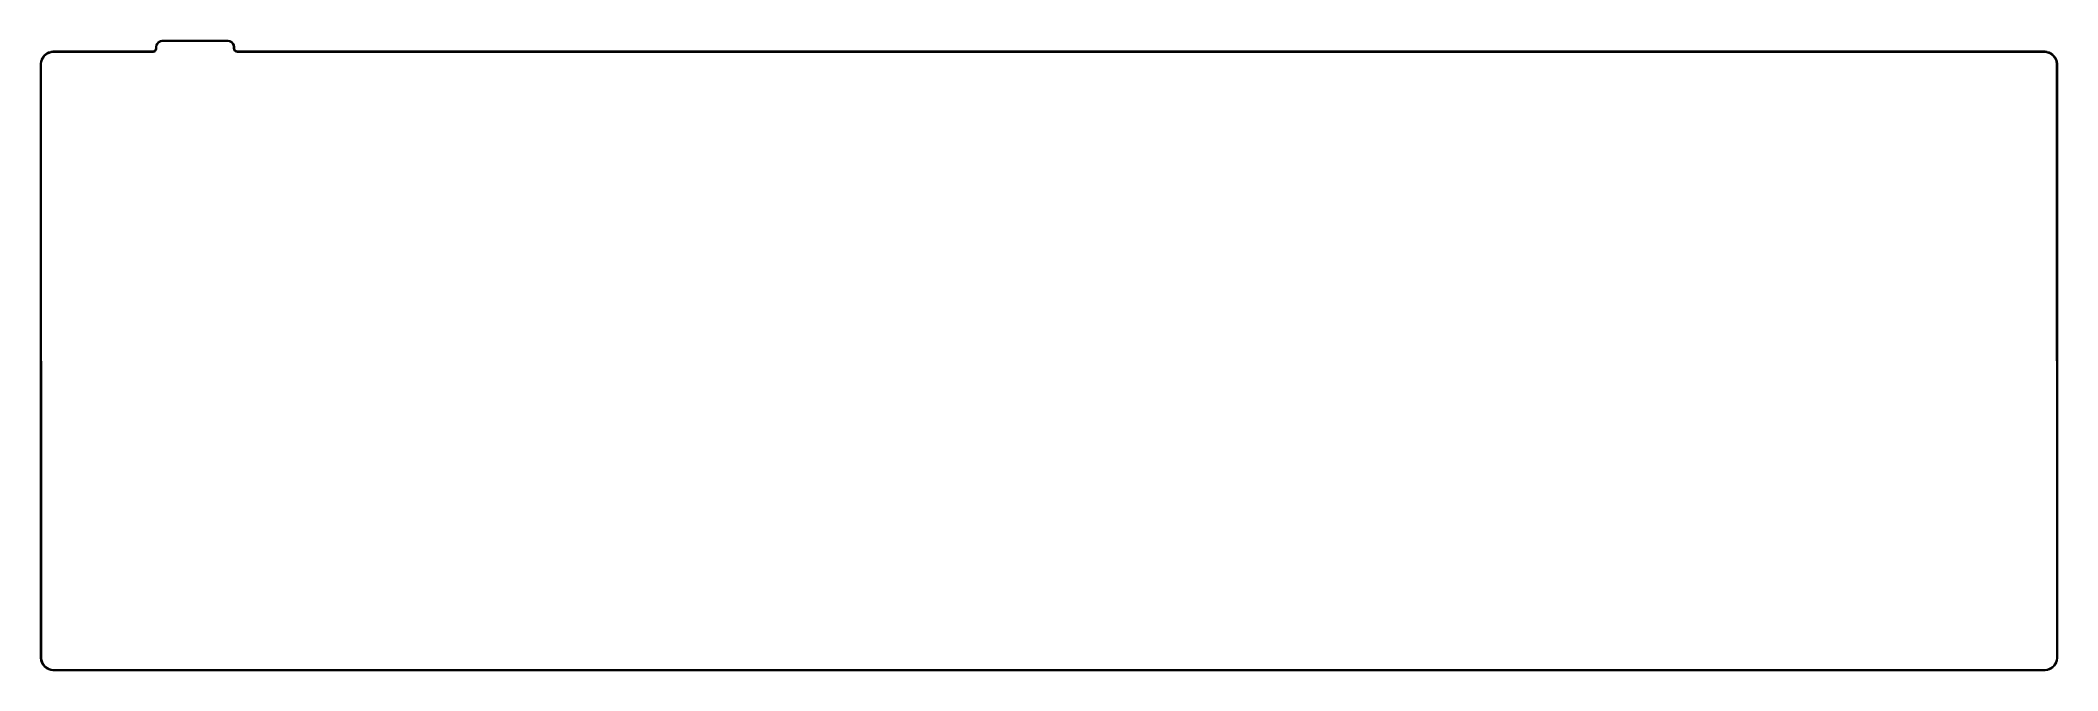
# Model space of a CAD drawing. Extents: x 61 to 309, y -114 to -37.
import ezdxf

# ---------------------------------------------------------------- set-up
doc = ezdxf.new("R2010")
doc.units = 0
doc.layers.add('BLACK', color=7, linetype='CONTINUOUS')

msp = doc.modelspace()

# ---------------------------------------------------------------- linework, layer by layer
at = {"layer": 'BLACK', "linetype": 'CONTINUOUS'}
for p, q in [((75.4446, -37.1888), (75.557, -37.0484)), ((75.6327, -37.1138), (75.5253, -37.248)), ((75.557, -37.0484), (75.5587, -37.0459)), ((75.5587, -37.0459), (75.5618, -37.0429)), ((75.5618, -37.0429), (75.5648, -37.0398)), ((75.5648, -37.0398), (75.5673, -37.0381)), ((75.5673, -37.0381), (75.7077, -36.9258)), ((75.767, -37.0064), (75.6327, -37.1138)), ((75.7077, -36.9258), (75.71, -36.9236)), ((75.71, -36.9236), (75.7136, -36.9215)), ((75.7136, -36.9215), (75.7171, -36.9192)), ((75.7171, -36.9192), (75.7201, -36.918)), ((75.7201, -36.918), (75.8825, -36.8398)), ((75.9224, -36.9315), (75.767, -37.0064)), ((75.8825, -36.8398), (75.8852, -36.8382)), ((75.8852, -36.8382), (75.8892, -36.8369)), ((75.8892, -36.8369), (75.8932, -36.8354)), ((75.8932, -36.8354), (75.8963, -36.8349)), ((75.8963, -36.8349), (76.0702, -36.795)), ((76.0899, -36.893), (75.9224, -36.9315)), ((76.0702, -36.795), (76.0726, -36.7942)), ((76.0726, -36.7942), (76.0773, -36.7936)), ((76.0773, -36.7936), (76.0821, -36.793)), ((76.0821, -36.793), (76.0847, -36.7931)), ((76.0847, -36.7931), (76.1664, -36.7912)), ((76.17, -36.8911), (76.0899, -36.893)), ((76.1664, -36.7912), (76.167, -36.7911)), ((76.167, -36.7911), (76.1689, -36.7911)), ((76.1689, -36.7911), (76.1707, -36.7911)), ((84.1017, -36.8911), (76.17, -36.8911)), ((76.1707, -36.7911), (76.1713, -36.7911)), ((76.1713, -36.7911), (84.1004, -36.7911)), ((84.1004, -36.7911), (84.101, -36.7911)), ((84.101, -36.7911), (84.1029, -36.7911)), ((84.1819, -36.893), (84.1017, -36.8911)), ((84.1029, -36.7911), (84.1047, -36.7911)), ((84.1047, -36.7911), (84.1053, -36.7912)), ((84.1053, -36.7912), (84.187, -36.7931)), ((84.3493, -36.9315), (84.1819, -36.893)), ((84.187, -36.7931), (84.1896, -36.793)), ((84.1896, -36.793), (84.1944, -36.7936)), ((84.1944, -36.7936), (84.1991, -36.7942)), ((84.1991, -36.7942), (84.2016, -36.795)), ((84.2016, -36.795), (84.3754, -36.8349)), ((84.5046, -37.0063), (84.3493, -36.9315)), ((84.3754, -36.8349), (84.3785, -36.8354)), ((84.3785, -36.8354), (84.3825, -36.8369)), ((84.3825, -36.8369), (84.3866, -36.8382)), ((84.3866, -36.8382), (84.3893, -36.8398)), ((84.3893, -36.8398), (84.5519, -36.9181)), ((84.6369, -37.1137), (84.5046, -37.0063)), ((84.5519, -36.9181), (84.555, -36.9193)), ((84.555, -36.9193), (84.5583, -36.9215)), ((84.5583, -36.9215), (84.5617, -36.9236)), ((84.5617, -36.9236), (84.5642, -36.9259)), ((84.5642, -36.9259), (84.7025, -37.0382)), ((84.7445, -37.2482), (84.6369, -37.1137)), ((84.7025, -37.0382), (84.7049, -37.0398)), ((84.7049, -37.0398), (84.708, -37.043)), ((84.708, -37.043), (84.7112, -37.0462)), ((84.7112, -37.0462), (84.7129, -37.0486)), ((84.7129, -37.0486), (84.825, -37.1887)), ((61.1599, -39.6518), (61.1976, -39.4101)), ((61.1976, -39.4086), (61.1983, -39.4053)), ((61.1976, -39.4101), (61.1976, -39.4086)), ((61.1983, -39.4053), (61.1985, -39.4043)), ((61.1985, -39.4043), (61.1989, -39.4028)), ((61.1989, -39.4028), (61.1992, -39.4013)), ((61.1992, -39.4013), (61.1995, -39.4005)), ((61.1995, -39.4005), (61.2003, -39.3972)), ((61.2003, -39.3972), (61.201, -39.3958)), ((61.201, -39.3958), (61.2766, -39.1631)), ((61.2963, -39.4261), (61.2585, -39.6685)), ((61.2766, -39.1631), (61.2768, -39.1617)), ((61.2768, -39.1617), (61.2781, -39.1585)), ((61.2781, -39.1585), (61.2784, -39.1575)), ((61.2784, -39.1575), (61.279, -39.1561)), ((61.279, -39.1561), (61.2795, -39.1548)), ((61.2795, -39.1548), (61.28, -39.1539)), ((61.28, -39.1539), (61.2814, -39.1508)), ((61.2814, -39.1508), (61.2822, -39.1495)), ((61.2822, -39.1495), (61.3936, -38.9308)), ((61.3715, -39.1945), (61.2963, -39.4261)), ((61.4824, -38.9767), (61.3715, -39.1945)), ((61.3936, -38.9308), (61.3941, -38.9293)), ((61.3941, -38.9293), (61.3958, -38.9264)), ((61.3958, -38.9264), (61.3962, -38.9256)), ((61.3962, -38.9256), (61.3971, -38.9243)), ((61.3971, -38.9243), (61.3978, -38.923)), ((61.3978, -38.923), (61.3984, -38.9222)), ((61.3984, -38.9222), (61.4002, -38.9194)), ((61.4002, -38.9194), (61.4013, -38.9182)), ((61.4013, -38.9182), (61.5463, -38.7195)), ((61.6271, -38.7785), (61.4824, -38.9767)), ((61.5463, -38.7195), (61.5469, -38.7184)), ((61.5469, -38.7184), (61.5492, -38.7156)), ((61.5492, -38.7156), (61.5499, -38.7146)), ((61.5499, -38.7146), (61.5508, -38.7136)), ((61.5508, -38.7136), (61.5516, -38.7126)), ((61.5516, -38.7126), (61.5524, -38.7118)), ((61.5524, -38.7118), (61.5548, -38.7091)), ((61.5548, -38.7091), (61.5559, -38.7083)), ((61.5559, -38.7083), (61.7289, -38.5333)), ((61.7993, -38.6043), (61.6271, -38.7785)), ((61.7289, -38.5333), (61.73, -38.5319)), ((61.73, -38.5319), (61.7323, -38.5298)), ((61.7323, -38.5298), (61.7329, -38.5293)), ((61.7329, -38.5293), (61.7342, -38.5282)), ((61.7342, -38.5282), (61.7355, -38.527)), ((61.7355, -38.527), (61.7361, -38.5266)), ((61.7361, -38.5266), (61.7385, -38.5246)), ((61.7385, -38.5246), (61.7401, -38.5237)), ((61.7401, -38.5237), (61.939, -38.3805)), ((61.9972, -38.4618), (61.7993, -38.6043)), ((61.939, -38.3805), (61.94, -38.3795)), ((61.94, -38.3795), (61.943, -38.3776)), ((61.943, -38.3776), (61.9439, -38.377)), ((61.9439, -38.377), (61.9451, -38.3763)), ((61.9451, -38.3763), (61.9462, -38.3756)), ((61.9462, -38.3756), (61.9472, -38.3751)), ((61.9472, -38.3751), (61.9503, -38.3733)), ((61.9503, -38.3733), (61.9516, -38.3728)), ((61.9516, -38.3728), (62.1702, -38.2615)), ((62.2151, -38.3509), (61.9972, -38.4618)), ((62.1702, -38.2615), (62.1715, -38.2606)), ((62.1715, -38.2606), (62.1746, -38.2593)), ((62.1746, -38.2593), (62.1754, -38.2589)), ((62.1754, -38.2589), (62.1769, -38.2583)), ((62.1769, -38.2583), (62.1783, -38.2577)), ((62.1783, -38.2577), (62.1792, -38.2574)), ((62.1792, -38.2574), (62.1823, -38.2562)), ((62.1823, -38.2562), (62.1838, -38.2559)), ((62.1838, -38.2559), (62.4183, -38.1804)), ((62.4489, -38.2756), (62.2151, -38.3509)), ((62.4183, -38.1804), (62.4195, -38.1798)), ((62.4195, -38.1798), (62.423, -38.1789)), ((62.423, -38.1789), (62.4241, -38.1785)), ((62.4241, -38.1785), (62.4254, -38.1783)), ((62.4254, -38.1783), (62.4266, -38.1779)), ((62.4266, -38.1779), (62.4278, -38.1777)), ((62.4278, -38.1777), (62.4314, -38.177)), ((62.4314, -38.177), (62.4326, -38.1769)), ((62.4326, -38.1769), (62.6747, -38.1373)), ((62.691, -38.2359), (62.4489, -38.2756)), ((62.6747, -38.1373), (62.6759, -38.1369)), ((62.6759, -38.1369), (62.6796, -38.1365)), ((62.6796, -38.1365), (62.6808, -38.1363)), ((62.6808, -38.1363), (62.682, -38.1362)), ((62.682, -38.1362), (62.6832, -38.136)), ((62.6832, -38.136), (62.6845, -38.136)), ((62.6845, -38.136), (62.6882, -38.1358)), ((62.6882, -38.1358), (62.6894, -38.1359)), ((62.6894, -38.1359), (62.7962, -38.1341)), ((62.8061, -38.2339), (62.691, -38.2359)), ((62.7962, -38.1341), (62.7979, -38.1334)), ((62.7979, -38.1334), (62.7997, -38.1331)), ((62.7997, -38.1331), (62.8014, -38.1326)), ((62.8014, -38.1326), (62.8045, -38.1323)), ((62.8045, -38.1323), (62.8076, -38.1318)), ((62.8107, -38.2341), (62.8061, -38.2339)), ((62.8076, -38.1318), (62.8118, -38.1319)), ((62.8204, -38.2324), (62.8107, -38.2341)), ((62.8118, -38.1319), (74.597, -38.1339)), ((62.8217, -38.2319), (62.8204, -38.2324)), ((74.5958, -38.2339), (62.8217, -38.2319)), ((74.5964, -38.234), (74.5958, -38.2339)), ((74.5982, -38.234), (74.5964, -38.234)), ((74.597, -38.1339), (74.6737, -38.132)), ((74.6, -38.234), (74.5982, -38.234)), ((74.6007, -38.2339), (74.6, -38.234)), ((74.6783, -38.2319), (74.6007, -38.2339)), ((74.6737, -38.132), (74.6738, -38.132)), ((74.6738, -38.132), (74.6762, -38.1319)), ((74.6762, -38.1319), (74.6785, -38.1319)), ((74.9526, -38.2262), (74.6783, -38.2319)), ((74.6785, -38.1319), (74.6786, -38.1319)), ((74.6786, -38.1319), (74.9505, -38.1262)), ((74.9505, -38.1262), (74.9652, -38.1259)), ((74.9527, -38.2262), (74.9526, -38.2262)), ((74.9528, -38.2262), (74.9527, -38.2262)), ((74.9551, -38.2261), (74.9528, -38.2262)), ((74.9704, -38.2258), (74.9551, -38.2261)), ((74.9551, -38.2261), (74.9551, -38.2261)), ((74.9652, -38.1259), (75.0359, -38.1158)), ((74.973, -38.2255), (74.9704, -38.2258)), ((74.9757, -38.2254), (74.973, -38.2255)), ((74.9764, -38.2253), (74.9757, -38.2254)), ((75.0549, -38.2141), (74.9764, -38.2253)), ((75.0359, -38.1158), (75.1015, -38.0929)), ((75.0593, -38.2131), (75.0549, -38.2141)), ((75.0637, -38.2121), (75.0593, -38.2131)), ((75.0644, -38.2118), (75.0637, -38.2121)), ((75.1392, -38.1856), (75.0644, -38.2118)), ((75.1015, -38.0929), (75.1614, -38.0576)), ((75.1434, -38.1837), (75.1392, -38.1856)), ((75.1475, -38.1819), (75.1434, -38.1837)), ((75.1481, -38.1815), (75.1475, -38.1819)), ((75.2164, -38.1412), (75.1481, -38.1815)), ((75.1481, -38.1815), (75.1481, -38.1815)), ((75.1481, -38.1815), (75.1481, -38.1815)), ((75.1614, -38.0576), (75.2133, -38.0113)), ((75.2133, -38.0113), (75.2553, -37.9559)), ((75.2201, -38.1386), (75.2164, -38.1412)), ((75.2238, -38.136), (75.2201, -38.1386)), ((75.2243, -38.1355), (75.2238, -38.136)), ((75.2835, -38.0827), (75.2243, -38.1355)), ((75.2243, -38.1355), (75.2243, -38.1355)), ((75.2243, -38.1355), (75.2243, -38.1355)), ((75.2553, -37.9559), (75.2856, -37.8934)), ((75.2866, -38.0794), (75.2835, -38.0827)), ((75.2856, -37.8934), (75.3033, -37.8261)), ((75.2897, -38.0761), (75.2866, -38.0794)), ((75.2901, -38.0756), (75.2897, -38.0761)), ((75.338, -38.0123), (75.2901, -38.0756)), ((75.2901, -38.0756), (75.2901, -38.0756)), ((75.2901, -38.0756), (75.2901, -38.0756)), ((75.3033, -37.8261), (75.3078, -37.7519)), ((75.3078, -37.7519), (75.3079, -37.7512)), ((75.3079, -37.7512), (75.3081, -37.7499)), ((75.3081, -37.7499), (75.31, -37.6493)), ((75.31, -37.6468), (75.3101, -37.6451)), ((75.31, -37.6485), (75.31, -37.6468)), ((75.31, -37.6493), (75.31, -37.6485)), ((75.3101, -37.6451), (75.3102, -37.6444)), ((75.3102, -37.6444), (75.314, -37.5653)), ((75.3139, -37.5634), (75.3143, -37.5604)), ((75.314, -37.5653), (75.3139, -37.5634)), ((75.3143, -37.5598), (75.3146, -37.5579)), ((75.3143, -37.5604), (75.3143, -37.5598)), ((75.3146, -37.5579), (75.3148, -37.556)), ((75.3148, -37.556), (75.3149, -37.5555)), ((75.3149, -37.5555), (75.3154, -37.5525)), ((75.3154, -37.5525), (75.316, -37.5507)), ((75.316, -37.5507), (75.3558, -37.3756)), ((75.3403, -38.0084), (75.338, -38.0123)), ((75.3428, -38.0046), (75.3403, -38.0084)), ((75.3431, -38.004), (75.3428, -38.0046)), ((75.3777, -37.9326), (75.3431, -38.004)), ((75.3558, -37.3756), (75.3563, -37.3726)), ((75.3563, -37.3726), (75.3577, -37.3685)), ((75.3577, -37.3685), (75.3591, -37.3644)), ((75.3591, -37.3644), (75.3606, -37.3617)), ((75.3606, -37.3617), (75.4368, -37.2013)), ((75.3793, -37.9283), (75.3777, -37.9326)), ((75.3809, -37.9242), (75.3793, -37.9283)), ((75.3811, -37.9235), (75.3809, -37.9242)), ((75.4012, -37.8468), (75.3811, -37.9235)), ((75.3811, -37.9235), (75.3811, -37.9235)), ((75.3811, -37.9235), (75.3811, -37.9235)), ((75.4019, -37.8423), (75.4012, -37.8468)), ((75.4027, -37.8378), (75.4019, -37.8423)), ((75.4028, -37.8371), (75.4027, -37.8378)), ((75.4072, -37.7649), (75.4028, -37.8371)), ((75.4079, -37.7587), (75.4072, -37.7649)), ((75.41, -37.6502), (75.4079, -37.7587)), ((75.4138, -37.5715), (75.41, -37.6502)), ((75.4525, -37.4013), (75.4138, -37.5715)), ((75.4368, -37.2013), (75.4381, -37.1982)), ((75.4381, -37.1982), (75.4403, -37.1948)), ((75.4403, -37.1948), (75.4424, -37.1913)), ((75.4424, -37.1913), (75.4446, -37.1888)), ((75.5253, -37.248), (75.4525, -37.4013)), ((84.8193, -37.4016), (84.7445, -37.2482)), ((84.8577, -37.5708), (84.8193, -37.4016)), ((84.825, -37.1887), (84.827, -37.1909)), ((84.827, -37.1909), (84.8293, -37.1946)), ((84.8293, -37.1946), (84.8316, -37.1982)), ((84.8316, -37.1982), (84.8328, -37.2011)), ((84.8328, -37.2011), (84.911, -37.3615)), ((84.8597, -37.6728), (84.8577, -37.5708)), ((84.8596, -37.6735), (84.8597, -37.6728)), ((84.8597, -37.6752), (84.8596, -37.6735)), ((84.8597, -37.6769), (84.8597, -37.6752)), ((84.8598, -37.6777), (84.8597, -37.6769)), ((84.8638, -37.7561), (84.8598, -37.6777)), ((84.8635, -37.7722), (84.8638, -37.7561)), ((84.8637, -37.7748), (84.8635, -37.7722)), ((84.8637, -37.7775), (84.8637, -37.7748)), ((84.8638, -37.7782), (84.8637, -37.7775)), ((84.8721, -37.8568), (84.8638, -37.7782)), ((84.873, -37.8612), (84.8721, -37.8568)), ((84.8739, -37.8657), (84.873, -37.8612)), ((84.8741, -37.8664), (84.8739, -37.8657)), ((84.8975, -37.9419), (84.8741, -37.8664)), ((84.8993, -37.946), (84.8975, -37.9419)), ((84.901, -37.9502), (84.8993, -37.946)), ((84.9013, -37.9509), (84.901, -37.9502)), ((84.939, -38.0204), (84.9013, -37.9509)), ((84.911, -37.3615), (84.9126, -37.3644)), ((84.9126, -37.3644), (84.9139, -37.3682)), ((84.9139, -37.3682), (84.9153, -37.3721)), ((84.9153, -37.3721), (84.9159, -37.3753)), ((84.9159, -37.3753), (84.9559, -37.5515)), ((84.9415, -38.0242), (84.939, -38.0204)), ((84.944, -38.0279), (84.9415, -38.0242)), ((84.9444, -38.0285), (84.944, -38.0279)), ((84.9949, -38.0893), (84.9444, -38.0285)), ((84.9444, -38.0285), (84.9444, -38.0285)), ((84.9444, -38.0285), (84.9444, -38.0285)), ((84.9559, -37.5515), (84.9567, -37.554)), ((84.9567, -37.554), (84.9573, -37.5587)), ((84.9573, -37.5587), (84.9579, -37.5634)), ((84.9579, -37.5634), (84.9577, -37.566)), ((84.9577, -37.566), (84.9597, -37.6718)), ((84.9597, -37.6718), (84.9638, -37.7552)), ((84.9638, -37.7568), (84.9636, -37.7706)), ((84.9636, -37.7706), (84.971, -37.8414)), ((84.9638, -37.7552), (84.9638, -37.7568)), ((84.971, -37.8414), (84.9916, -37.9075)), ((84.9916, -37.9075), (85.0246, -37.9684)), ((84.9981, -38.0925), (84.9949, -38.0893)), ((85.0013, -38.0958), (84.9981, -38.0925)), ((85.0018, -38.0962), (85.0013, -38.0958)), ((85.0631, -38.1461), (85.0018, -38.0962)), ((85.0246, -37.9684), (85.0687, -38.0218)), ((85.0669, -38.1486), (85.0631, -38.1461)), ((85.0706, -38.1512), (85.0669, -38.1486)), ((85.0687, -38.0218), (85.1224, -38.0655)), ((85.0712, -38.1515), (85.0706, -38.1512)), ((85.1411, -38.1886), (85.0712, -38.1515)), ((85.1224, -38.0655), (85.1836, -38.098)), ((85.1453, -38.1903), (85.1411, -38.1886)), ((85.1494, -38.1921), (85.1453, -38.1903)), ((85.1501, -38.1923), (85.1494, -38.1921)), ((85.2258, -38.2151), (85.1501, -38.1923)), ((85.1501, -38.1923), (85.1501, -38.1923)), ((85.1501, -38.1923), (85.1501, -38.1923)), ((85.1836, -38.098), (85.2499, -38.1179)), ((85.2303, -38.216), (85.2258, -38.2151)), ((85.2347, -38.2169), (85.2303, -38.216)), ((85.2354, -38.217), (85.2347, -38.2169)), ((85.3121, -38.2245), (85.2354, -38.217)), ((85.2499, -38.1179), (85.3221, -38.125)), ((85.3149, -38.2248), (85.3121, -38.2245)), ((85.5956, -38.232), (85.3149, -38.2248)), ((85.3221, -38.125), (85.5933, -38.1319)), ((85.5933, -38.1319), (85.5933, -38.1319)), ((85.5933, -38.1319), (85.597, -38.132)), ((85.6715, -38.2339), (85.5956, -38.232)), ((85.5956, -38.232), (85.5956, -38.232)), ((85.597, -38.132), (85.5981, -38.132)), ((85.5981, -38.132), (85.5981, -38.132)), ((85.5981, -38.132), (85.6743, -38.1339)), ((85.6726, -38.234), (85.6715, -38.2339)), ((85.674, -38.234), (85.6726, -38.234)), ((85.6753, -38.234), (85.674, -38.234)), ((85.6743, -38.1339), (85.779, -38.132)), ((85.6764, -38.2339), (85.6753, -38.234)), ((85.7823, -38.2319), (85.6764, -38.2339)), ((85.779, -38.132), (85.7794, -38.1319)), ((85.7794, -38.1319), (85.7814, -38.1319)), ((85.7814, -38.1319), (85.7834, -38.1319)), ((306.909, -38.2319), (85.7823, -38.2319)), ((85.7834, -38.1319), (85.7838, -38.1319)), ((85.7838, -38.1319), (306.913, -38.1319)), ((306.91, -38.2322), (306.909, -38.2319)), ((306.913, -38.2331), (306.91, -38.2322)), ((306.91, -38.2322), (306.91, -38.2322)), ((306.913, -38.1319), (306.914, -38.1318)), ((306.915, -38.2333), (306.913, -38.2331)), ((306.914, -38.1318), (306.918, -38.1319)), ((306.917, -38.2338), (306.915, -38.2333)), ((306.92, -38.2339), (306.917, -38.2338)), ((306.918, -38.1319), (306.92, -38.1319)), ((306.92, -38.1319), (306.92, -38.132)), ((306.92, -38.132), (306.924, -38.1321)), ((306.922, -38.2339), (306.92, -38.2339)), ((306.92, -38.2339), (306.92, -38.2339)), ((306.927, -38.2341), (306.922, -38.2339)), ((306.924, -38.1321), (306.925, -38.1325)), ((306.925, -38.1325), (306.927, -38.1326)), ((306.927, -38.1326), (306.93, -38.1335)), ((307.04, -38.2359), (306.927, -38.234)), ((306.927, -38.234), (306.927, -38.2341)), ((306.93, -38.1335), (306.931, -38.1337)), ((306.931, -38.1337), (306.932, -38.1341)), ((306.932, -38.1341), (307.041, -38.1359)), ((307.282, -38.2756), (307.04, -38.2359)), ((307.041, -38.1359), (307.042, -38.1358)), ((307.042, -38.1358), (307.046, -38.136)), ((307.046, -38.136), (307.047, -38.136)), ((307.047, -38.136), (307.048, -38.1362)), ((307.048, -38.1362), (307.05, -38.1363)), ((307.05, -38.1363), (307.051, -38.1365)), ((307.051, -38.1365), (307.055, -38.1369)), ((307.055, -38.1369), (307.056, -38.1373)), ((307.056, -38.1373), (307.298, -38.177)), ((307.513, -38.3509), (307.282, -38.2756)), ((307.298, -38.177), (307.299, -38.177)), ((307.299, -38.177), (307.303, -38.1777)), ((307.303, -38.1777), (307.304, -38.1779)), ((307.304, -38.1779), (307.305, -38.1783)), ((307.305, -38.1783), (307.306, -38.1786)), ((307.306, -38.1786), (307.308, -38.1789)), ((307.308, -38.1789), (307.311, -38.1798)), ((307.311, -38.1798), (307.312, -38.1804)), ((307.312, -38.1804), (307.545, -38.2559)), ((307.731, -38.4619), (307.513, -38.3509)), ((307.545, -38.2559), (307.546, -38.2562)), ((307.546, -38.2562), (307.549, -38.2574)), ((307.549, -38.2574), (307.55, -38.2577)), ((307.55, -38.2577), (307.552, -38.2584)), ((307.552, -38.2584), (307.553, -38.2589)), ((307.553, -38.2589), (307.554, -38.2593)), ((307.554, -38.2593), (307.557, -38.2607)), ((307.557, -38.2607), (307.558, -38.2616)), ((307.558, -38.2616), (307.777, -38.3728)), ((307.931, -38.6044), (307.731, -38.4619)), ((307.777, -38.3728), (307.778, -38.3732)), ((307.778, -38.3732), (307.781, -38.375)), ((307.781, -38.375), (307.782, -38.3756)), ((307.782, -38.3756), (307.783, -38.3763)), ((307.783, -38.3763), (307.784, -38.3769)), ((307.784, -38.3769), (307.785, -38.3776)), ((307.785, -38.3776), (307.788, -38.3795)), ((307.788, -38.3795), (307.789, -38.3804)), ((307.789, -38.3804), (307.99, -38.5237)), ((308.103, -38.7786), (307.931, -38.6044)), ((307.99, -38.5237), (307.992, -38.5246)), ((307.992, -38.5246), (307.994, -38.5265)), ((307.994, -38.5265), (307.995, -38.5269)), ((307.995, -38.5269), (307.996, -38.5281)), ((307.996, -38.5281), (307.998, -38.5293)), ((307.998, -38.5293), (307.998, -38.5297)), ((307.998, -38.5297), (308, -38.5317)), ((308, -38.5317), (308.002, -38.5332)), ((308.002, -38.5332), (308.175, -38.7083)), ((308.248, -38.9767), (308.103, -38.7786)), ((308.175, -38.7083), (308.176, -38.7091)), ((308.176, -38.7091), (308.178, -38.7118)), ((308.178, -38.7118), (308.179, -38.7126)), ((308.179, -38.7126), (308.18, -38.7137)), ((308.18, -38.7137), (308.181, -38.7146)), ((308.181, -38.7146), (308.181, -38.7155)), ((308.181, -38.7155), (308.184, -38.7184)), ((308.184, -38.7184), (308.184, -38.7195)), ((308.184, -38.7195), (308.329, -38.9183)), ((308.359, -39.1945), (308.248, -38.9767)), ((308.329, -38.9183), (308.33, -38.9194)), ((308.33, -38.9194), (308.332, -38.9222)), ((308.332, -38.9222), (308.333, -38.923)), ((308.333, -38.923), (308.333, -38.9243)), ((308.333, -38.9243), (308.334, -38.9256)), ((308.334, -38.9256), (308.335, -38.9264)), ((308.335, -38.9264), (308.336, -38.9293)), ((308.336, -38.9293), (308.337, -38.9308)), ((308.337, -38.9308), (308.448, -39.1495)), ((308.434, -39.4261), (308.359, -39.1945)), ((308.472, -39.6681), (308.434, -39.4261)), ((308.448, -39.1495), (308.449, -39.1508)), ((308.449, -39.1508), (308.451, -39.1539)), ((308.451, -39.1539), (308.451, -39.1548)), ((308.451, -39.1548), (308.452, -39.1562)), ((308.452, -39.1562), (308.452, -39.1575)), ((308.452, -39.1575), (308.452, -39.1585)), ((308.452, -39.1585), (308.454, -39.1617)), ((308.454, -39.1617), (308.454, -39.1631)), ((308.454, -39.1631), (308.53, -39.3958)), ((308.53, -39.3958), (308.53, -39.3972)), ((308.53, -39.3972), (308.531, -39.4004)), ((308.531, -39.4004), (308.531, -39.4013)), ((308.531, -39.4013), (308.532, -39.4029)), ((308.532, -39.4029), (308.532, -39.4043)), ((308.532, -39.4043), (308.532, -39.4052)), ((308.532, -39.4052), (308.533, -39.4085)), ((308.533, -39.4085), (308.533, -39.4101)), ((308.533, -39.4101), (308.571, -39.6522)), ((61.1524, -39.7941), (61.1525, -39.7899)), ((61.1526, -39.7948), (61.1524, -39.7941)), ((61.1525, -39.7881), (61.1526, -39.7874)), ((61.1525, -39.7899), (61.1525, -39.7881)), ((61.1526, -39.7874), (61.1527, -39.7843)), ((61.18, -112.461), (61.1526, -39.7948)), ((61.1527, -39.7843), (61.1531, -39.7825)), ((61.1531, -39.7825), (61.1533, -39.7808)), ((61.1533, -39.7808), (61.1542, -39.7777)), ((61.1542, -39.7777), (61.1543, -39.7771)), ((61.1543, -39.7771), (61.1549, -39.7755)), ((61.1549, -39.7755), (61.1586, -39.6665)), ((61.1585, -39.6659), (61.1587, -39.6616)), ((61.1586, -39.6665), (61.1585, -39.6659)), ((61.1587, -39.6616), (61.1588, -39.6597)), ((61.1588, -39.6597), (61.1589, -39.6591)), ((61.1589, -39.6585), (61.1592, -39.6566)), ((61.1589, -39.6591), (61.1589, -39.6585)), ((61.1592, -39.6566), (61.1598, -39.6524)), ((61.1598, -39.6524), (61.1599, -39.6518)), ((61.2535, -39.7959), (61.2526, -39.7987)), ((61.2526, -39.7987), (61.28, -112.462)), ((61.2539, -39.7933), (61.2535, -39.7959)), ((61.2544, -39.7907), (61.2539, -39.7933)), ((61.2546, -39.786), (61.2544, -39.7907)), ((61.2585, -39.6685), (61.2546, -39.786)), ((308.474, -39.7806), (308.472, -39.6681)), ((308.474, -39.7809), (308.474, -39.7806)), ((308.474, -39.7854), (308.474, -39.7809)), ((308.474, -39.7877), (308.474, -39.7854)), ((308.474, -39.788), (308.474, -39.7877)), ((308.474, -39.7907), (308.474, -39.788)), ((308.475, -39.7929), (308.474, -39.7907)), ((308.475, -39.7951), (308.475, -39.7929)), ((308.476, -39.7976), (308.475, -39.7951)), ((308.476, -39.7979), (308.476, -39.7976)), ((308.476, -39.7987), (308.476, -39.7979)), ((308.501, -112.449), (308.476, -39.7987)), ((308.571, -39.6522), (308.571, -39.6532)), ((308.571, -39.6532), (308.571, -39.6571)), ((308.571, -39.6571), (308.572, -39.6585)), ((308.572, -39.6585), (308.572, -39.6595)), ((308.572, -39.6595), (308.572, -39.6605)), ((308.572, -39.6605), (308.572, -39.662)), ((308.572, -39.662), (308.572, -39.6659)), ((308.572, -39.6659), (308.572, -39.6669)), ((308.572, -39.6669), (308.574, -39.7759)), ((308.574, -39.7759), (308.574, -39.7771)), ((308.574, -39.7771), (308.574, -39.7777)), ((308.574, -39.7777), (308.575, -39.7807)), ((308.575, -39.7807), (308.575, -39.7825)), ((308.575, -39.7825), (308.576, -39.7843)), ((308.576, -39.7843), (308.576, -39.7874)), ((308.576, -39.7874), (308.576, -39.7881)), ((308.576, -39.7881), (308.576, -39.7899)), ((308.576, -39.7899), (308.576, -39.7941)), ((308.576, -39.7941), (308.576, -39.7948)), ((308.576, -39.7948), (308.601, -112.452)), ((61.1799, -112.462), (61.18, -112.461)), ((61.18, -112.464), (61.1799, -112.462)), ((61.18, -112.465), (61.18, -112.464)), ((61.1801, -112.466), (61.18, -112.465)), ((61.184, -112.581), (61.1801, -112.466)), ((61.1841, -112.586), (61.1839, -112.581)), ((61.1839, -112.581), (61.184, -112.581)), ((61.1842, -112.588), (61.1841, -112.586)), ((61.1843, -112.588), (61.1842, -112.588)), ((61.1843, -112.589), (61.1843, -112.588)), ((61.1846, -112.591), (61.1843, -112.589)), ((61.1852, -112.595), (61.1846, -112.591)), ((61.1853, -112.595), (61.1852, -112.595)), ((61.223, -112.837), (61.1853, -112.595)), ((61.223, -112.839), (61.223, -112.837)), ((61.2237, -112.842), (61.223, -112.839)), ((61.2239, -112.843), (61.2237, -112.842)), ((61.2243, -112.844), (61.2239, -112.843)), ((61.2246, -112.846), (61.2243, -112.844)), ((61.2249, -112.847), (61.2246, -112.846)), ((61.2257, -112.85), (61.2249, -112.847)), ((61.2264, -112.851), (61.2257, -112.85)), ((61.302, -113.084), (61.2264, -112.851)), ((61.28, -112.462), (61.2839, -112.579)), ((61.2839, -112.579), (61.3217, -112.821)), ((61.3022, -113.086), (61.302, -113.084)), ((61.3035, -113.089), (61.3022, -113.086)), ((61.3038, -113.09), (61.3035, -113.089)), ((61.3044, -113.091), (61.3038, -113.09)), ((61.3049, -113.092), (61.3044, -113.091)), ((61.3054, -113.093), (61.3049, -113.092)), ((61.3068, -113.096), (61.3054, -113.093)), ((61.3076, -113.098), (61.3068, -113.096)), ((61.419, -113.316), (61.3076, -113.098)), ((61.3217, -112.821), (61.3969, -113.053)), ((61.3969, -113.053), (61.5078, -113.27)), ((61.4195, -113.318), (61.419, -113.316)), ((61.4212, -113.321), (61.4195, -113.318)), ((61.4216, -113.322), (61.4212, -113.321)), ((61.4225, -113.323), (61.4216, -113.322)), ((61.4232, -113.324), (61.4225, -113.323)), ((61.4238, -113.325), (61.4232, -113.324)), ((61.4256, -113.328), (61.4238, -113.325)), ((61.4267, -113.329), (61.4256, -113.328)), ((61.5717, -113.528), (61.4267, -113.329)), ((61.5078, -113.27), (61.6525, -113.469)), ((61.5723, -113.529), (61.5717, -113.528)), ((61.5746, -113.532), (61.5723, -113.529)), ((61.5753, -113.533), (61.5746, -113.532)), ((61.5762, -113.534), (61.5753, -113.533)), ((61.577, -113.535), (61.5762, -113.534)), ((61.5778, -113.535), (61.577, -113.535)), ((61.5802, -113.538), (61.5778, -113.535)), ((61.5813, -113.539), (61.5802, -113.538)), ((61.7543, -113.714), (61.5813, -113.539)), ((61.6525, -113.469), (61.8247, -113.643)), ((61.7554, -113.715), (61.7543, -113.714)), ((61.7577, -113.717), (61.7554, -113.715)), ((61.7583, -113.718), (61.7577, -113.717)), ((61.7596, -113.719), (61.7583, -113.718)), ((61.7609, -113.72), (61.7596, -113.719)), ((61.7615, -113.721), (61.7609, -113.72)), ((61.7639, -113.723), (61.7615, -113.721)), ((61.7655, -113.723), (61.7639, -113.723)), ((61.9644, -113.867), (61.7655, -113.723)), ((61.8247, -113.643), (62.0226, -113.785)), ((62.0226, -113.785), (62.2405, -113.896)), ((307.539, -113.896), (307.757, -113.785)), ((307.757, -113.785), (307.957, -113.643)), ((308.016, -113.723), (307.815, -113.867)), ((307.957, -113.643), (308.129, -113.469)), ((308.017, -113.723), (308.016, -113.723)), ((308.02, -113.721), (308.017, -113.723)), ((308.022, -113.719), (308.02, -113.72)), ((308.02, -113.72), (308.02, -113.721)), ((308.023, -113.718), (308.022, -113.719)), ((308.026, -113.715), (308.023, -113.717)), ((308.023, -113.717), (308.023, -113.718)), ((308.027, -113.714), (308.026, -113.715)), ((308.2, -113.539), (308.027, -113.714)), ((308.129, -113.469), (308.274, -113.27)), ((308.201, -113.538), (308.2, -113.539)), ((308.203, -113.535), (308.201, -113.538)), ((308.204, -113.535), (308.203, -113.535)), ((308.205, -113.534), (308.204, -113.535)), ((308.206, -113.533), (308.205, -113.534)), ((308.207, -113.532), (308.206, -113.533)), ((308.209, -113.529), (308.207, -113.532)), ((308.21, -113.528), (308.209, -113.529)), ((308.355, -113.329), (308.21, -113.528)), ((308.274, -113.27), (308.384, -113.053)), ((308.356, -113.328), (308.355, -113.329)), ((308.358, -113.325), (308.356, -113.328)), ((308.359, -113.323), (308.358, -113.324)), ((308.358, -113.324), (308.358, -113.325)), ((308.36, -113.322), (308.359, -113.323)), ((308.362, -113.318), (308.36, -113.321)), ((308.36, -113.321), (308.36, -113.322)), ((308.474, -113.098), (308.362, -113.316)), ((308.362, -113.316), (308.362, -113.318)), ((308.384, -113.053), (308.46, -112.821)), ((308.46, -112.821), (308.497, -112.579)), ((308.475, -113.096), (308.474, -113.098)), ((308.476, -113.093), (308.475, -113.096)), ((308.477, -113.091), (308.476, -113.092)), ((308.476, -113.092), (308.476, -113.093)), ((308.478, -113.09), (308.477, -113.091)), ((308.479, -113.086), (308.478, -113.089)), ((308.478, -113.089), (308.478, -113.09)), ((308.555, -112.851), (308.479, -113.084)), ((308.479, -113.084), (308.479, -113.086)), ((308.497, -112.579), (308.499, -112.467)), ((308.499, -112.456), (308.5, -112.454)), ((308.499, -112.459), (308.499, -112.456)), ((308.499, -112.462), (308.499, -112.459)), ((308.499, -112.459), (308.499, -112.459)), ((308.499, -112.466), (308.499, -112.462)), ((308.499, -112.467), (308.499, -112.466)), ((308.5, -112.452), (308.501, -112.45)), ((308.5, -112.454), (308.5, -112.452)), ((308.501, -112.45), (308.501, -112.449)), ((308.501, -112.449), (308.501, -112.449)), ((308.556, -112.85), (308.555, -112.851)), ((308.557, -112.846), (308.556, -112.847)), ((308.556, -112.847), (308.556, -112.85)), ((308.558, -112.842), (308.557, -112.843)), ((308.557, -112.843), (308.557, -112.844)), ((308.557, -112.844), (308.557, -112.846)), ((308.596, -112.595), (308.558, -112.837)), ((308.558, -112.837), (308.558, -112.839)), ((308.558, -112.839), (308.558, -112.842)), ((308.597, -112.59), (308.596, -112.594)), ((308.596, -112.594), (308.596, -112.595)), ((308.599, -112.471), (308.597, -112.58)), ((308.597, -112.58), (308.597, -112.581)), ((308.597, -112.581), (308.597, -112.585)), ((308.597, -112.585), (308.597, -112.587)), ((308.597, -112.587), (308.597, -112.588)), ((308.597, -112.588), (308.597, -112.589)), ((308.597, -112.589), (308.597, -112.59)), ((308.6, -112.47), (308.599, -112.471)), ((308.601, -112.466), (308.6, -112.469)), ((308.6, -112.469), (308.6, -112.47)), ((308.601, -112.452), (308.601, -112.453)), ((308.601, -112.453), (308.601, -112.457)), ((308.601, -112.457), (308.601, -112.459)), ((308.601, -112.459), (308.601, -112.46)), ((308.601, -112.46), (308.601, -112.463)), ((308.601, -112.463), (308.601, -112.465)), ((308.601, -112.465), (308.601, -112.466)), ((61.9654, -113.868), (61.9644, -113.867)), ((61.9684, -113.87), (61.9654, -113.868)), ((61.9693, -113.87), (61.9684, -113.87)), ((61.9705, -113.871), (61.9693, -113.87)), ((61.9716, -113.872), (61.9705, -113.871)), ((61.9726, -113.872), (61.9716, -113.872)), ((61.9757, -113.874), (61.9726, -113.872)), ((61.977, -113.874), (61.9757, -113.874)), ((62.1956, -113.986), (61.977, -113.874)), ((62.1969, -113.987), (62.1956, -113.986)), ((62.2, -113.988), (62.1969, -113.987)), ((62.2008, -113.988), (62.2, -113.988)), ((62.2023, -113.989), (62.2008, -113.988)), ((62.2037, -113.989), (62.2023, -113.989)), ((62.2046, -113.99), (62.2037, -113.989)), ((62.2077, -113.991), (62.2046, -113.99)), ((62.2092, -113.991), (62.2077, -113.991)), ((62.4437, -114.067), (62.2092, -113.991)), ((62.2405, -113.896), (62.4743, -113.972)), ((62.4449, -114.067), (62.4437, -114.067)), ((62.4484, -114.068), (62.4449, -114.067)), ((62.4495, -114.069), (62.4484, -114.068)), ((62.4508, -114.069), (62.4495, -114.069)), ((62.452, -114.069), (62.4508, -114.069)), ((62.4532, -114.069), (62.452, -114.069)), ((62.4568, -114.07), (62.4532, -114.069)), ((62.458, -114.07), (62.4568, -114.07)), ((62.7001, -114.11), (62.458, -114.07)), ((62.4743, -113.972), (62.7164, -114.011)), ((62.7013, -114.11), (62.7001, -114.11)), ((62.705, -114.111), (62.7013, -114.11)), ((62.7062, -114.111), (62.705, -114.111)), ((62.7074, -114.111), (62.7062, -114.111)), ((62.7086, -114.111), (62.7074, -114.111)), ((62.7099, -114.111), (62.7086, -114.111)), ((62.7136, -114.111), (62.7099, -114.111)), ((62.7148, -114.111), (62.7136, -114.111)), ((62.8219, -114.113), (62.7148, -114.111)), ((62.7164, -114.011), (62.8267, -114.013)), ((62.8231, -114.113), (62.8219, -114.113)), ((62.8238, -114.114), (62.8231, -114.113)), ((62.8268, -114.115), (62.8238, -114.114)), ((62.8267, -114.013), (62.8269, -114.013)), ((62.8286, -114.115), (62.8268, -114.115)), ((62.8269, -114.013), (62.8315, -114.013)), ((62.8303, -114.115), (62.8286, -114.115)), ((62.8335, -114.115), (62.8303, -114.115)), ((62.8315, -114.013), (62.8338, -114.013)), ((62.8341, -114.115), (62.8335, -114.115)), ((62.8338, -114.013), (62.834, -114.013)), ((62.834, -114.013), (62.8367, -114.013)), ((62.8359, -114.115), (62.8341, -114.115)), ((62.8402, -114.115), (62.8359, -114.115)), ((62.8367, -114.013), (62.8389, -114.014)), ((62.8389, -114.014), (62.8411, -114.014)), ((62.8408, -114.115), (62.8402, -114.115)), ((306.938, -114.115), (62.8408, -114.115)), ((62.8411, -114.014), (62.8437, -114.015)), ((62.8437, -114.015), (62.8439, -114.015)), ((62.8439, -114.015), (62.8447, -114.015)), ((62.8447, -114.015), (306.935, -114.015)), ((306.935, -114.015), (306.936, -114.015)), ((306.935, -114.015), (306.935, -114.015)), ((306.936, -114.015), (306.938, -114.014)), ((306.938, -114.014), (306.94, -114.014)), ((306.939, -114.115), (306.938, -114.115)), ((306.943, -114.115), (306.939, -114.115)), ((306.94, -114.014), (306.943, -114.013)), ((306.943, -114.013), (306.945, -114.013)), ((306.945, -114.115), (306.943, -114.115)), ((306.945, -114.013), (306.946, -114.013)), ((306.946, -114.115), (306.945, -114.115)), ((306.946, -114.013), (306.948, -114.013)), ((306.949, -114.115), (306.946, -114.115)), ((306.948, -114.013), (306.952, -114.013)), ((306.951, -114.115), (306.949, -114.115)), ((306.952, -114.115), (306.951, -114.115)), ((306.952, -114.013), (306.953, -114.013)), ((306.956, -114.114), (306.952, -114.115)), ((306.953, -114.013), (307.065, -114.011)), ((306.957, -114.113), (306.956, -114.113)), ((306.956, -114.113), (306.956, -114.114)), ((307.067, -114.111), (306.957, -114.113)), ((307.065, -114.011), (307.307, -113.972)), ((307.068, -114.111), (307.067, -114.111)), ((307.071, -114.111), (307.068, -114.111)), ((307.073, -114.111), (307.071, -114.111)), ((307.074, -114.111), (307.073, -114.111)), ((307.075, -114.111), (307.074, -114.111)), ((307.076, -114.111), (307.075, -114.111)), ((307.08, -114.11), (307.076, -114.111)), ((307.081, -114.11), (307.08, -114.11)), ((307.323, -114.07), (307.081, -114.11)), ((307.307, -113.972), (307.539, -113.896)), ((307.325, -114.07), (307.323, -114.07)), ((307.328, -114.069), (307.325, -114.07)), ((307.329, -114.069), (307.328, -114.069)), ((307.331, -114.069), (307.329, -114.069)), ((307.332, -114.069), (307.331, -114.069)), ((307.333, -114.068), (307.332, -114.069)), ((307.336, -114.067), (307.333, -114.068)), ((307.338, -114.067), (307.336, -114.067)), ((307.57, -113.991), (307.338, -114.067)), ((307.572, -113.991), (307.57, -113.991)), ((307.575, -113.99), (307.572, -113.991)), ((307.576, -113.989), (307.575, -113.99)), ((307.577, -113.989), (307.576, -113.989)), ((307.578, -113.988), (307.577, -113.989)), ((307.579, -113.988), (307.578, -113.988)), ((307.582, -113.986), (307.579, -113.988)), ((307.584, -113.986), (307.582, -113.986)), ((307.802, -113.874), (307.584, -113.986)), ((307.803, -113.874), (307.802, -113.874)), ((307.807, -113.872), (307.803, -113.874)), ((307.808, -113.872), (307.807, -113.872)), ((307.809, -113.871), (307.808, -113.872)), ((307.81, -113.87), (307.809, -113.871)), ((307.811, -113.87), (307.81, -113.87)), ((307.814, -113.868), (307.811, -113.87)), ((307.815, -113.867), (307.814, -113.868))]:
    msp.add_line(p, q, dxfattribs=at)

doc.saveas('drawing.dxf')
